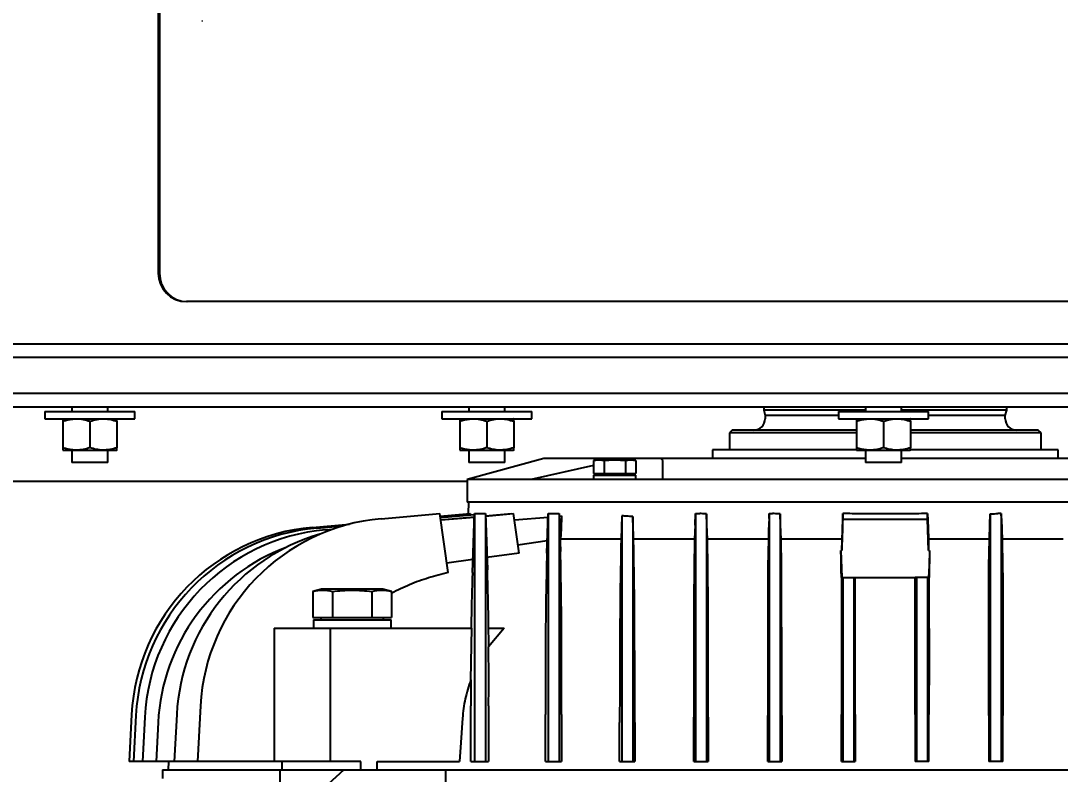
# Model space of a CAD drawing. Header units: millimetres. Extents: x 1293 to 41893, y 1011 to 26911.
# Drawn here: x 13171.4 to 13415.9, y 15228.9 to 15406.2 of the extents above; entities that cross this region are included whole.
import ezdxf

# ---------------------------------------------------------------- set-up
doc = ezdxf.new("R2010")
doc.units = ezdxf.units.MM
doc.header["$LTSCALE"] = 50
doc.layers.add('CAPA_1', color=7, linetype='Continuous')
doc.styles.add('SLDTEXTSTYLE0', font='TXT', dxfattribs={"width": 0.75})
doc.dimstyles.new('SLDDIMSTYLE0', dxfattribs={"dimtxt": 100, "dimasz": 100, "dimexe": 0, "dimexo": 0.0625, "dimgap": 25, "dimtad": 2, "dimdec": 0, "dimlfac": 1.5, "dimrnd": 1e-09, "dimzin": 12, "dimdsep": 46, "dimtxsty": 'SLDTEXTSTYLE0', "dimsah": 1, "dimcen": 0.09, "dimadec": 0, "dimazin": 3, "dimtfac": 1, "dimtdec": 0, "dimtofl": 0, "dimtmove": 0, "dimatfit": 3, "dimfxl": 1, "dimfrac": 2, "dimtolj": 1, "dimtzin": 12, "dimarcsym": 0})

# ---------------------------------------------------------------- blocks, each defined once
blk = doc.blocks.new('_D_18')
at = {"layer": 'CAPA_1', "transparency": 16777216}
for p, q in [((6530.12, 15837.67), (6530.12, 16976.53)), ((16745.16, 15322.37), (16745.16, 16976.53)), ((6530.12, 16926.53), (16745.16, 16926.53))]:
    blk.add_line(p, q, dxfattribs=at)
for points in [[(6530.12, 16926.53), (6630.12, 16911.14), (6630.12, 16941.91)], [(16745.16, 16926.53), (16645.16, 16941.91), (16645.16, 16911.14)]]:
    blk.add_solid(points, dxfattribs=at)
at = {"layer": 'CAPA_1', "transparency": 16777216, "insert": (11452.92, 17055.44), "char_height": 100, "attachment_point": 1, "style": 'SLDTEXTSTYLE0'}
blk.add_mtext('15323', dxfattribs=at)

msp = doc.modelspace()

# ---------------------------------------------------------------- linework, layer by layer
at = {"color": 7, "linetype": 'Continuous', "lineweight": 25}
for p, q in [((13203.7250964, 15411.5319693), (13203.7250964, 15346.823636)), ((13204.0137836, 15411.5319693), (13204.0137836, 15346.823636)), ((13213.9723609, 15406.2403026), (13214.1263274, 15406.2403026)), ((13462.9509224, 15340.1569693), (13210.3641479, 15340.1569693)), ((13710.8471537, 15330.1569693), (11156.8304871, 15330.1569693)), ((13707.6721537, 15326.9819693), (11160.0054871, 15326.9819693)), ((13587.6721537, 15318.5153026), (13161.0054871, 15318.5153026)), ((13587.6721537, 15315.3403026), (13161.0054871, 15315.3403026)), ((13177.0888204, 15314.2819693), (13177.0888204, 15312.588636)), ((13177.0888204, 15314.2819693), (13198.2554871, 15314.2819693)), ((13183.4388204, 15315.3403026), (13183.4388204, 15314.2819693)), ((13191.9054871, 15314.2819693), (13191.9054871, 15315.3403026)), ((13198.2554871, 15312.588636), (13198.2554871, 15314.2819693)), ((13270.4221537, 15314.2819693), (13270.4221537, 15312.588636)), ((13270.4221537, 15314.2819693), (13291.5888204, 15314.2819693)), ((13276.7721537, 15315.3403026), (13276.7721537, 15314.2819693)), ((13285.2388204, 15314.2819693), (13285.2388204, 15315.3403026)), ((13291.5888204, 15312.588636), (13291.5888204, 15314.2819693)), ((13346.1684895, 15315.3403026), (13346.1684895, 15314.598636)), ((13346.1684895, 15314.598636), (13346.5018228, 15313.354619)), ((13370.1054871, 15314.598636), (13346.1684895, 15314.598636)), ((13346.5018228, 15313.354619), (13346.5018228, 15312.598636)), ((13363.7554871, 15313.354619), (13346.5018228, 15313.354619)), ((13363.7554871, 15314.2819693), (13363.7554871, 15312.588636)), ((13363.7554871, 15314.2819693), (13384.9221537, 15314.2819693)), ((13370.1054871, 15315.3403026), (13370.1054871, 15314.2819693)), ((13378.5721537, 15314.2819693), (13378.5721537, 15315.3403026)), ((13403.3184895, 15314.598636), (13378.5721537, 15314.598636)), ((13384.9221537, 15312.588636), (13384.9221537, 15314.2819693)), ((13402.9851562, 15313.354619), (13384.9221537, 15313.354619)), ((13402.9851562, 15313.354619), (13403.3184895, 15314.598636)), ((13402.9851562, 15312.598636), (13402.9851562, 15313.354619)), ((13403.3184895, 15314.598636), (13403.3184895, 15315.3403026)), ((13177.0888204, 15312.588636), (13198.2554871, 15312.588636)), ((13181.3221537, 15311.9940938), (13181.3221537, 15305.7748448)), ((13187.6727126, 15311.9940938), (13187.6727126, 15305.7748448)), ((13194.0221537, 15312.561315), (13193.9748324, 15312.588636)), ((13194.0221537, 15311.99428), (13194.0221537, 15305.7746586)), ((13270.4221537, 15312.588636), (13291.5888204, 15312.588636)), ((13274.6554871, 15311.9940938), (13274.6554871, 15305.7748448)), ((13281.0060459, 15311.9940938), (13281.0060459, 15305.7748448)), ((13287.3554871, 15312.561315), (13287.3081657, 15312.588636)), ((13287.3554871, 15311.99428), (13287.3554871, 15305.7746586)), ((13363.7554871, 15312.588636), (13384.9221537, 15312.588636)), ((13367.9888204, 15311.9940938), (13367.9888204, 15305.7748448)), ((13374.3393793, 15311.9940938), (13374.3393793, 15305.7748448)), ((13380.6888204, 15312.561315), (13380.6414991, 15312.588636)), ((13380.6888204, 15311.99428), (13380.6888204, 15305.7746586)), ((13338.7434895, 15309.9319693), (13338.0768228, 15309.2653026)), ((13338.0768228, 15309.2653026), (13338.0768228, 15305.2653026)), ((13367.9888204, 15309.2653026), (13338.0768228, 15309.2653026)), ((13367.9888204, 15309.9319693), (13338.7434895, 15309.9319693)), ((13410.7434895, 15309.9319693), (13380.6888204, 15309.9319693)), ((13411.4101562, 15309.2653026), (13380.6888204, 15309.2653026)), ((13411.4101562, 15309.2653026), (13410.7434895, 15309.9319693)), ((13411.4101562, 15305.2653026), (13411.4101562, 15309.2653026)), ((13181.3221537, 15305.2076236), (13181.3694751, 15305.1803026)), ((13181.3694751, 15305.1803026), (13193.9613169, 15305.1803026)), ((13183.4388204, 15305.1803026), (13183.4388204, 15302.3153026)), ((13191.9054871, 15302.3153026), (13191.9054871, 15305.1803026)), ((13274.6554871, 15305.2076236), (13274.7028084, 15305.1803026)), ((13274.7028084, 15305.1803026), (13287.2946503, 15305.1803026)), ((13276.7721537, 15305.1803026), (13276.7721537, 15302.3153026)), ((13285.2388204, 15302.3153026), (13285.2388204, 15305.1803026)), ((13334.0768228, 15305.2653026), (13334.0768228, 15303.2653026)), ((13367.9691127, 15305.2653026), (13334.0768228, 15305.2653026)), ((13367.9888204, 15305.2076236), (13368.0361417, 15305.1803026)), ((13368.0361417, 15305.1803026), (13380.6279836, 15305.1803026)), ((13370.1054871, 15305.1803026), (13370.1054871, 15302.3153026)), ((13378.5721537, 15302.3153026), (13378.5721537, 15305.1803026)), ((13415.4101562, 15305.2653026), (13380.7040044, 15305.2653026)), ((13415.4101562, 15303.2653026), (13415.4101562, 15305.2653026)), ((13191.9054871, 15302.3153026), (13183.4388204, 15302.3153026)), ((13294.4395737, 15303.2653026), (13276.4101562, 15298.2653026)), ((13285.2388204, 15302.3153026), (13276.7721537, 15302.3153026)), ((13306.1001768, 15301.562344), (13291.4758617, 15298.2653026)), ((13370.1054871, 15303.2653026), (13294.4395737, 15303.2653026)), ((13306.7668435, 15302.9319693), (13306.0958219, 15302.7521696)), ((13306.1001768, 15302.7533365), (13307.2615192, 15302.9319693)), ((13306.1001768, 15302.7533365), (13306.1001768, 15299.7319693)), ((13306.7668435, 15302.9319693), (13315.4409148, 15302.9319693)), ((13307.4406856, 15302.9319693), (13308.602028, 15302.7533365)), ((13308.602028, 15302.7533365), (13310.9247128, 15302.9319693)), ((13308.602028, 15302.7533365), (13308.602028, 15299.7319693)), ((13311.2830456, 15302.9319693), (13313.6057303, 15302.7533365)), ((13314.1783847, 15303.2653026), (13312.395683, 15302.9319693)), ((13313.6057303, 15302.7533365), (13314.7670727, 15302.9319693)), ((13313.6057303, 15302.7533365), (13313.6057303, 15299.7319693)), ((13314.9462391, 15302.9319693), (13316.1075815, 15302.7533365)), ((13316.1119364, 15302.7521696), (13315.4409148, 15302.9319693)), ((13316.1075815, 15302.7533365), (13316.1075815, 15299.7319693)), ((13322.4372125, 15302.6904251), (13322.0122182, 15303.2653026)), ((13322.4372125, 15298.2653026), (13322.4372125, 15302.6904251)), ((13378.5721537, 15302.3153026), (13370.1054871, 15302.3153026)), ((13455.0474053, 15303.2653026), (13378.5721537, 15303.2653026)), ((13306.1001768, 15299.7319693), (13316.1075815, 15299.7319693)), ((13306.1038792, 15299.3319693), (13306.1038792, 15298.2653026)), ((13306.1038792, 15299.3319693), (13316.1038792, 15299.3319693)), ((13307.2372125, 15299.7319693), (13307.2372125, 15299.3319693)), ((13314.9705458, 15299.3319693), (13314.9705458, 15299.7319693)), ((13316.1038792, 15298.2653026), (13316.1038792, 15299.3319693)), ((13067.7268228, 15297.9013026), (13276.4101562, 15297.9013026)), ((13276.4101562, 15298.2653026), (13276.4101562, 15292.9319693)), ((13473.0768228, 15298.2653026), (13276.4101562, 15298.2653026)), ((13473.0768228, 15292.9319693), (13276.4101562, 15292.9319693)), ((13276.7434895, 15292.9319693), (13276.601323, 15290.2192715)), ((13256.2006865, 15289.0595882), (13269.9820657, 15290.2653026)), ((13271.9348203, 15276.3707316), (13269.9820657, 15290.2653026)), ((13270.0688564, 15289.6477547), (13277.1097857, 15290.2637562)), ((13270.1068495, 15289.3774199), (13278.1159706, 15290.0781272)), ((13270.186884, 15288.807945), (13278.0955788, 15289.4998662)), ((13270.192603, 15288.7672521), (13278.0941217, 15289.4585454)), ((13277.1097857, 15290.2637562), (13277.0962834, 15289.9889162)), ((13277.6325936, 15276.3707316), (13278.1225711, 15290.2653026)), ((13278.1225711, 15290.2653026), (13278.1225711, 15231.9319693)), ((13278.1225711, 15290.2653026), (13280.6977412, 15290.2653026)), ((13280.6977412, 15290.2653026), (13280.6977412, 15231.9319693)), ((13280.6977412, 15290.2653026), (13281.1648336, 15277.0196981)), ((13280.716647, 15289.7291799), (13286.8445576, 15290.2653026)), ((13280.7180952, 15289.6881133), (13287.3153991, 15290.2653026)), ((13286.8502766, 15290.2246097), (13286.8445576, 15290.2653026)), ((13288.625222, 15280.9454279), (13287.3153991, 15290.2653026)), ((13287.5259363, 15288.7672521), (13295.427455, 15289.4585454)), ((13295.1272488, 15280.9454279), (13295.4559045, 15290.2653026)), ((13295.4559045, 15290.2653026), (13295.4559045, 15231.9319693)), ((13295.4559045, 15290.2653026), (13298.0310745, 15290.2653026)), ((13298.0310745, 15290.2653026), (13298.0310745, 15231.9319693)), ((13298.0310745, 15290.2653026), (13298.346537, 15281.3195554)), ((13298.0514285, 15289.6881133), (13298.5954065, 15289.7357052)), ((13312.7892378, 15289.7357052), (13312.5993284, 15284.2653026)), ((13312.7892378, 15289.7357052), (13312.7892378, 15231.9319693)), ((13315.3644079, 15289.5575408), (13315.3644079, 15231.9319693)), ((13330.0273749, 15287.5657693), (13330.1225711, 15290.2653026)), ((13330.1225711, 15290.2653026), (13330.1225711, 15231.9319693)), ((13330.1225711, 15290.2653026), (13331.0950175, 15290.2653026)), ((13332.6977412, 15290.1969051), (13332.6977412, 15231.9319693)), ((13347.4142731, 15289.0847377), (13347.4559045, 15290.2653026)), ((13347.4559045, 15290.2653026), (13347.4559045, 15231.9319693)), ((13347.4559045, 15290.2653026), (13348.2215866, 15290.2653026)), ((13350.0310745, 15290.2222895), (13350.0310745, 15231.9319693)), ((13364.5348139, 15281.6123351), (13364.7892378, 15288.9382535)), ((13364.7892378, 15288.9382535), (13364.7892378, 15290.2637562)), ((13384.6977412, 15288.9382535), (13384.6977412, 15290.2637562)), ((13384.9521651, 15281.6123351), (13384.6977412, 15288.9382535)), ((13399.4559045, 15290.2222895), (13399.4559045, 15231.9319693)), ((13402.0310745, 15290.2653026), (13401.2653923, 15290.2653026)), ((13402.0310745, 15290.2653026), (13402.0310745, 15231.9319693)), ((13402.0727059, 15289.0847377), (13402.0310745, 15290.2653026)), ((13239.9878039, 15287.0160036), (13248.6854148, 15287.776946)), ((13241.0237935, 15286.8329822), (13247.2157028, 15287.3747041)), ((13243.1058095, 15286.438658), (13244.7536694, 15286.5828271)), ((13330.0273749, 15287.5657693), (13329.9128146, 15284.2653026)), ((13295.2286876, 15283.8219852), (13288.3567975, 15282.8553675)), ((13298.380325, 15284.2653026), (13298.2433378, 15284.2460336)), ((13312.5993284, 15284.2653026), (13298.380325, 15284.2653026)), ((13329.9128146, 15284.2653026), (13315.5472853, 15284.2653026)), ((13329.9128146, 15284.2653026), (13329.8042678, 15277.5250379)), ((13347.2470386, 15284.2653026), (13332.9030295, 15284.2653026)), ((13333.0127752, 15277.5250379), (13332.9030295, 15284.2653026)), ((13347.2470386, 15284.2653026), (13347.1362973, 15277.7697021)), ((13350.3469275, 15277.8761596), (13350.2374445, 15284.2653026)), ((13364.5811758, 15284.2653026), (13350.2374445, 15284.2653026)), ((13399.2495345, 15284.2653026), (13384.9058031, 15284.2653026)), ((13399.1400515, 15277.8761596), (13399.2495345, 15284.2653026)), ((13402.2399403, 15284.2653026), (13402.3506816, 15277.7697021)), ((13416.5839495, 15284.2653026), (13402.2399403, 15284.2653026)), ((13364.3132949, 15281.6087944), (13364.5341345, 15275.2653026)), ((13277.741296, 15279.4532689), (13271.6195505, 15278.6139929)), ((13288.625222, 15280.9454279), (13281.0629574, 15279.9086604)), ((13295.1272488, 15280.9454279), (13295.0841338, 15277.5250379)), ((13298.3958294, 15277.5250379), (13298.346537, 15281.3195554)), ((13312.5026592, 15277.5250379), (13312.4765192, 15276.2856821)), ((13315.6631129, 15276.6830713), (13315.6462401, 15277.5250379)), ((13364.4596753, 15275.2653026), (13367.3644079, 15275.2653026)), ((13364.7892378, 15275.2653026), (13364.7892378, 15231.9319693)), ((13367.3644079, 15275.2653026), (13367.3644079, 15231.9319693)), ((13367.6915031, 15275.2653026), (13381.7954758, 15275.2653026)), ((13382.1225711, 15275.2653026), (13382.1225711, 15231.9319693)), ((13385.0273036, 15275.2653026), (13382.1225711, 15275.2653026)), ((13384.6977412, 15275.2653026), (13384.6977412, 15231.9319693)), ((13242.1122826, 15272.4653026), (13240.110616, 15271.9289577)), ((13240.1122826, 15271.9294042), (13240.1122826, 15265.798636)), ((13256.5874913, 15272.4653026), (13242.1122826, 15272.4653026)), ((13244.7310848, 15271.9294042), (13244.7310848, 15265.798636)), ((13253.9686891, 15271.9294042), (13253.9686891, 15265.798636)), ((13258.5891579, 15271.9289577), (13256.5874913, 15272.4653026)), ((13258.5874913, 15271.9294042), (13258.5874913, 15265.798636)), ((13240.1122826, 15265.798636), (13258.5874913, 15265.798636)), ((13240.240917, 15265.2653026), (13240.240917, 15263.2653026)), ((13240.240917, 15265.2653026), (13258.4832203, 15265.2653026)), ((13242.0165536, 15265.798636), (13242.0165536, 15265.2653026)), ((13256.6832203, 15265.2653026), (13256.6832203, 15265.798636)), ((13258.4832203, 15263.2653026), (13258.4832203, 15265.2653026)), ((13230.9651106, 15263.2653026), (13230.9651106, 15231.9319693)), ((13230.9651106, 15263.2653026), (13277.5055866, 15263.2653026)), ((13244.1644372, 15263.2653026), (13244.1644372, 15231.9319693)), ((13277.2643099, 15251.146134), (13277.5055866, 15263.2653026)), ((13281.3396514, 15263.2653026), (13285.1337694, 15263.2653026)), ((13285.1337694, 15263.2653026), (13281.4460918, 15258.8993363)), ((13213.6652429, 15245.0128469), (13212.9797032, 15231.9319693)), ((13277.2718238, 15242.0911096), (13277.2655841, 15245.0128469)), ((13281.453631, 15245.0128469), (13281.4479166, 15242.0911096)), ((13197.4523603, 15242.9692623), (13196.8739203, 15231.9319693)), ((13198.4883499, 15242.786241), (13197.9195016, 15231.9319693)), ((13200.5703659, 15242.3919167), (13200.0221833, 15231.9319693)), ((13208.0876193, 15243.0083979), (13207.5071282, 15231.9319693)), ((13203.6864857, 15241.1068784), (13203.2056491, 15231.9319693)), ((13251.3631062, 15231.9319693), (13196.8739203, 15231.9319693)), ((13206.1816384, 15231.9319693), (13206.0768228, 15229.9319693)), ((13232.8939882, 15229.9319693), (13232.8939882, 15231.9319693)), ((13251.3631062, 15229.9319693), (13251.3631062, 15231.9319693)), ((13255.2621243, 15231.9319693), (13274.6339708, 15231.9319693)), ((13255.2621243, 15229.9319693), (13255.2621243, 15231.9319693)), ((13277.2761453, 15231.9319693), (13281.4442548, 15231.9319693)), ((13294.7980374, 15231.9319693), (13298.6192412, 15231.9319693)), ((13312.2660477, 15231.9319693), (13315.8394355, 15231.9319693)), ((13329.6933577, 15231.9319693), (13333.0953376, 15231.9319693)), ((13347.0876175, 15231.9319693), (13350.3813977, 15231.9319693)), ((13364.4532264, 15231.9319693), (13367.6945896, 15231.9319693)), ((13385.0337526, 15231.9319693), (13381.7923894, 15231.9319693)), ((13402.3993614, 15231.9319693), (13399.1055813, 15231.9319693)), ((13204.7434895, 15229.9319693), (13204.7434895, 15227.9319693)), ((13204.7434895, 15229.9319693), (13544.7434895, 15229.9319693)), ((13232.3793242, 15199.5815524), (13232.3793242, 15229.9319693)), ((13247.4108829, 15229.9319693), (13243.6930327, 15226.598636)), ((13271.3595368, 15195.952127), (13271.3595368, 15229.9319693))]:
    msp.add_line(p, q, dxfattribs=at)
at = {"color": 7, "linetype": 'Continuous', "lineweight": 25, "flags": 128}
for points in [[(13298.5954065, 15289.7357052), (13298.4749607, 15286.6722798), (13298.380325, 15284.2653026)], [(13332.9030295, 15284.2653026), (13332.788067, 15287.5870142), (13332.6977412, 15290.1969051)], [(13347.4142731, 15289.0847377), (13347.3206218, 15286.3858546), (13347.2470386, 15284.2653026)], [(13350.2374445, 15284.2653026), (13350.1218767, 15287.6012223), (13350.0310745, 15290.2222895)], [(13364.7892378, 15290.2637562), (13364.6727233, 15286.9046241), (13364.5811758, 15284.2653026)], [(13384.6977412, 15290.2637562), (13384.8142557, 15286.9046241), (13384.9058031, 15284.2653026)], [(13399.2495345, 15284.2653026), (13399.3651023, 15287.6012223), (13399.4559045, 15290.2222895)], [(13402.0727059, 15289.0847377), (13402.1663571, 15286.3858546), (13402.2399403, 15284.2653026)], [(13364.5811758, 15284.2653026), (13364.5552271, 15282.7800349), (13364.5348139, 15281.6123351)], [(13384.9058031, 15284.2653026), (13384.9317519, 15282.7800349), (13384.9521651, 15281.6123351)], [(13364.3132949, 15281.6087944), (13364.4373454, 15281.6107866), (13364.5348139, 15281.6123351)], [(13364.3844058, 15277.5250379), (13364.3445795, 15279.8126364), (13364.3132949, 15281.6087944)], [(13384.9521651, 15281.6123351), (13385.0762159, 15281.6103617), (13385.1736841, 15281.6087944)], [(13385.1736841, 15281.6087944), (13385.0500136, 15278.056439), (13384.952844, 15275.2653026)], [(13385.1736841, 15281.6087944), (13385.1338662, 15279.3225703), (13385.1025732, 15277.5250379)], [(13275.2923642, 15242.0911096), (13274.9235007, 15236.4020024), (13274.6339708, 15231.9319693)], [(13277.2761453, 15231.9319693), (13277.27373, 15237.6210966), (13277.2718238, 15242.0911096)], [(13281.4479166, 15242.0911096), (13281.4458623, 15236.4019976), (13281.4442548, 15231.9319693)], [(13294.7980374, 15231.9319693), (13294.7965924, 15237.6210921), (13294.7954525, 15242.0911096)], [(13298.6214564, 15242.0911096), (13298.6202139, 15236.4019944), (13298.6192412, 15231.9319693)], [(13312.2660477, 15231.9319693), (13312.265315, 15237.0699201), (13312.2647375, 15241.1068784)], [(13315.8405543, 15241.1068784), (13315.8399269, 15235.9689307), (13315.8394355, 15231.9319693)], [(13329.6933577, 15231.9319693), (13329.69296, 15237.6210888), (13329.6926466, 15242.0911096)], [(13333.0959292, 15242.0911096), (13333.0955975, 15236.4019918), (13333.0953376, 15231.9319693)], [(13347.0876175, 15231.9319693), (13347.0874734, 15237.6210882), (13347.0873598, 15242.0911096)], [(13350.3815946, 15242.0911096), (13350.3814842, 15236.4019913), (13350.3813977, 15231.9319693)], [(13364.4532264, 15231.9319693), (13364.4532068, 15237.6210879), (13364.4531914, 15242.0911096)], [(13367.6946059, 15242.0911096), (13367.6945967, 15236.4019911), (13367.6945896, 15231.9319693)], [(13381.7923731, 15242.0911096), (13381.7923822, 15236.4019911), (13381.7923894, 15231.9319693)], [(13385.0337526, 15231.9319693), (13385.0337721, 15237.6210879), (13385.0337875, 15242.0911096)], [(13399.1053844, 15242.0911096), (13399.1054948, 15236.4019913), (13399.1055813, 15231.9319693)], [(13402.3993614, 15231.9319693), (13402.3995056, 15237.6210882), (13402.3996192, 15242.0911096)]]:
    msp.add_lwpolyline(points, dxfattribs=at)
at = {"color": 7, "linetype": 'Continuous', "lineweight": 25}
for centre, radius, start, end in [((13210.3779842, 15346.809857), 6.6529021, 179.881333493, 269.880839899), ((13210.6666714, 15346.809857), 6.6529021, 179.881333493, 269.880839899), ((13343.8351562, 15312.598636), 2.6666667, 270, 0), ((13405.6518228, 15312.598636), 2.6666667, 180, 270), ((13260.2679545, 15242.5705023), 46.6666667, 95, 177), ((13244.0550719, 15240.5269177), 46.6666667, 95, 177), ((13245.0910615, 15240.3438963), 46.6666667, 95, 177), ((13247.1730775, 15239.9495721), 46.6666667, 95, 177), ((13254.6903309, 15240.5660533), 46.6666667, 106.12623021, 177), ((13250.2891974, 15238.6645338), 46.6666667, 110.422400228, 177)]:
    msp.add_arc(centre, radius, start, end, dxfattribs=at)
for points, knots in [([(13181.3221537, 15312.541139), (13181.3221537, 15312.547672), (13181.3221537, 15312.5975192), (13181.3221537, 15312.4149596), (13181.3221537, 15312.1352367), (13181.3221537, 15311.9940938)], [0, 0, 0, 0, 0.0695277356, 0.5305013379, 1, 1, 1, 1]), ([(13181.3221537, 15311.9940938), (13182.0887504, 15312.2115463), (13183.377702, 15312.5771699), (13185.2624581, 15312.5754363), (13186.6112358, 15312.3283499), (13187.407403, 15312.077639), (13187.6727126, 15311.9940938)], [0, 0, 0, 0, 0.3661794341, 0.6156922034, 0.8719357593, 1, 1, 1, 1]), ([(13187.6727126, 15311.9940938), (13188.2238237, 15312.1579183), (13189.3379963, 15312.4891197), (13190.9887431, 15312.6103022), (13192.5666969, 15312.432517), (13193.534047, 15312.1412486), (13194.0221537, 15311.99428)], [0, 0, 0, 0, 0.2646176718, 0.5349733347, 0.76535622725, 1, 1, 1, 1]), ([(13194.0221537, 15311.99428), (13194.0221537, 15312.1645213), (13194.0221537, 15312.4861824), (13194.0221537, 15312.5234678), (13194.0221537, 15312.5410197)], [0, 0, 0, 0, 0.529256723, 1, 1, 1, 1]), ([(13274.6554871, 15312.541139), (13274.6554871, 15312.547672), (13274.6554871, 15312.5975192), (13274.6554871, 15312.4149596), (13274.6554871, 15312.1352367), (13274.6554871, 15311.9940938)], [0, 0, 0, 0, 0.0695277356, 0.5305013379, 1, 1, 1, 1]), ([(13274.6554871, 15311.9940938), (13275.4220837, 15312.2115463), (13276.7110354, 15312.5771699), (13278.5957914, 15312.5754363), (13279.9445691, 15312.3283499), (13280.7407363, 15312.077639), (13281.0060459, 15311.9940938)], [0, 0, 0, 0, 0.3661794341, 0.6156922034, 0.8719357593, 1, 1, 1, 1]), ([(13281.0060459, 15311.9940938), (13281.557157, 15312.1579183), (13282.6713296, 15312.4891197), (13284.3220764, 15312.6103022), (13285.9000303, 15312.432517), (13286.8673803, 15312.1412486), (13287.3554871, 15311.99428)], [0, 0, 0, 0, 0.2646176718, 0.5349733347, 0.76535622725, 1, 1, 1, 1]), ([(13287.3554871, 15311.99428), (13287.3554871, 15312.1645213), (13287.3554871, 15312.4861824), (13287.3554871, 15312.5234678), (13287.3554871, 15312.5410197)], [0, 0, 0, 0, 0.529256723, 1, 1, 1, 1]), ([(13367.9888204, 15312.541139), (13367.9888204, 15312.547672), (13367.9888204, 15312.5975192), (13367.9888204, 15312.4149596), (13367.9888204, 15312.1352367), (13367.9888204, 15311.9940938)], [0, 0, 0, 0, 0.0695277356, 0.5305013379, 1, 1, 1, 1]), ([(13367.9888204, 15311.9940938), (13368.755417, 15312.2115463), (13370.0443687, 15312.5771699), (13371.9291248, 15312.5754363), (13373.2779025, 15312.3283499), (13374.0740697, 15312.077639), (13374.3393793, 15311.9940938)], [0, 0, 0, 0, 0.3661794341, 0.6156922034, 0.8719357593, 1, 1, 1, 1]), ([(13374.3393793, 15311.9940938), (13374.8904904, 15312.1579183), (13376.0046629, 15312.4891197), (13377.6554097, 15312.6103022), (13379.2333636, 15312.432517), (13380.2007136, 15312.1412486), (13380.6888204, 15311.99428)], [0, 0, 0, 0, 0.2646176718, 0.5349733347, 0.76535622725, 1, 1, 1, 1]), ([(13380.6888204, 15311.99428), (13380.6888204, 15312.1645213), (13380.6888204, 15312.4861824), (13380.6888204, 15312.5234678), (13380.6888204, 15312.5410197)], [0, 0, 0, 0, 0.529256723, 1, 1, 1, 1]), ([(13187.6727126, 15305.7748448), (13187.4073987, 15305.6912974), (13186.6245116, 15305.4447658), (13185.2765045, 15305.1949882), (13183.3911208, 15305.1880056), (13182.0887485, 15305.5574089), (13181.3221537, 15305.7748448)], [0, 0, 0, 0, 0.1280647744, 0.377893031, 0.6338190398, 1, 1, 1, 1]), ([(13181.3221537, 15305.7748448), (13181.3221537, 15305.6045747), (13181.3221537, 15305.2828152), (13181.3221537, 15305.2454692), (13181.3221537, 15305.2278861)], [0, 0, 0, 0, 0.529184393, 1, 1, 1, 1]), ([(13194.0221537, 15305.7746586), (13193.471061, 15305.610866), (13192.3569242, 15305.2797289), (13190.7061959, 15305.1586454), (13189.1282254, 15305.3365219), (13188.1608379, 15305.6278475), (13187.6727126, 15305.7748448)], [0, 0, 0, 0, 0.2646061211, 0.5349506065, 0.7653448938, 1, 1, 1, 1]), ([(13194.0221537, 15305.2277666), (13194.0221537, 15305.2212436), (13194.0221537, 15305.1713906), (13194.0221537, 15305.3538859), (13194.0221537, 15305.6335469), (13194.0221537, 15305.7746586)], [0, 0, 0, 0, 0.0694050097, 0.5304391431, 1, 1, 1, 1]), ([(13281.0060459, 15305.7748448), (13280.7407321, 15305.6912974), (13279.957845, 15305.4447658), (13278.6098378, 15305.1949882), (13276.7244541, 15305.1880056), (13275.4220818, 15305.5574089), (13274.6554871, 15305.7748448)], [0, 0, 0, 0, 0.1280647744, 0.377893031, 0.6338190398, 1, 1, 1, 1]), ([(13274.6554871, 15305.7748448), (13274.6554871, 15305.6045747), (13274.6554871, 15305.2828152), (13274.6554871, 15305.2454692), (13274.6554871, 15305.2278861)], [0, 0, 0, 0, 0.529184393, 1, 1, 1, 1]), ([(13287.3554871, 15305.7746586), (13286.8043943, 15305.610866), (13285.6902575, 15305.2797289), (13284.0395293, 15305.1586454), (13282.4615587, 15305.3365219), (13281.4941713, 15305.6278475), (13281.0060459, 15305.7748448)], [0, 0, 0, 0, 0.2646061211, 0.5349506065, 0.7653448938, 1, 1, 1, 1]), ([(13287.3554871, 15305.2277666), (13287.3554871, 15305.2212436), (13287.3554871, 15305.1713906), (13287.3554871, 15305.3538859), (13287.3554871, 15305.6335469), (13287.3554871, 15305.7746586)], [0, 0, 0, 0, 0.0694050097, 0.5304391431, 1, 1, 1, 1]), ([(13374.3393793, 15305.7748448), (13374.0740654, 15305.6912974), (13373.2911783, 15305.4447658), (13371.9431712, 15305.1949882), (13370.0577875, 15305.1880056), (13368.7554152, 15305.5574089), (13367.9888204, 15305.7748448)], [0, 0, 0, 0, 0.1280647744, 0.377893031, 0.6338190398, 1, 1, 1, 1]), ([(13367.9888204, 15305.7748448), (13367.9888204, 15305.6045747), (13367.9888204, 15305.2828152), (13367.9888204, 15305.2454692), (13367.9888204, 15305.2278861)], [0, 0, 0, 0, 0.529184393, 1, 1, 1, 1]), ([(13380.6888204, 15305.7746586), (13380.1377276, 15305.610866), (13379.0235908, 15305.2797289), (13377.3728626, 15305.1586454), (13375.794892, 15305.3365219), (13374.8275046, 15305.6278475), (13374.3393793, 15305.7748448)], [0, 0, 0, 0, 0.2646061211, 0.5349506065, 0.7653448938, 1, 1, 1, 1]), ([(13380.6888204, 15305.2277666), (13380.6888204, 15305.2212436), (13380.6888204, 15305.1713906), (13380.6888204, 15305.3538859), (13380.6888204, 15305.6335469), (13380.6888204, 15305.7746586)], [0, 0, 0, 0, 0.0694050097, 0.5304391431, 1, 1, 1, 1]), ([(13315.3644079, 15289.5575408), (13314.8791021, 15289.590291), (13314.0124608, 15289.6487751), (13313.1630094, 15289.7091426), (13312.7892378, 15289.7357052)], [0, 0, 0, 0, 0.559984597, 1, 1, 1, 1]), ([(13315.5472853, 15284.2653026), (13315.5131472, 15285.2532021), (13315.4521862, 15287.0173082), (13315.391229, 15288.7813586), (13315.3644079, 15289.5575408)], [0, 0, 0, 0, 0.56, 1, 1, 1, 1]), ([(13332.6977412, 15290.1969051), (13332.3976042, 15290.2095009), (13331.8616388, 15290.2319936), (13331.3292654, 15290.2551247), (13331.0950175, 15290.2653026)], [0, 0, 0, 0, 0.5599932061, 1, 1, 1, 1]), ([(13350.0310745, 15290.2222895), (13349.6926663, 15290.2301145), (13349.088361, 15290.2440879), (13348.4864363, 15290.2588203), (13348.2215866, 15290.2653026)], [0, 0, 0, 0, 0.5599954018, 1, 1, 1, 1]), ([(13374.7434895, 15290.2192715), (13372.8816541, 15290.2216015), (13369.5569171, 15290.2257624), (13366.2460407, 15290.2521469), (13364.7892378, 15290.2637562)], [0, 0, 0, 0, 0.5599947911, 1, 1, 1, 1]), ([(13364.7892378, 15288.9382535), (13368.5054918, 15288.9380649), (13375.1416598, 15288.9377281), (13381.7778274, 15288.938093), (13384.6977412, 15288.9382535)], [0, 0, 0, 0, 0.55999999568, 1, 1, 1, 1]), ([(13384.6977412, 15290.2637562), (13382.8429031, 15290.2494766), (13379.5307196, 15290.2239777), (13376.2062436, 15290.2207095), (13374.7434895, 15290.2192715)], [0, 0, 0, 0, 0.560004621, 1, 1, 1, 1]), ([(13399.4559045, 15290.2222895), (13399.7943127, 15290.2301145), (13400.398618, 15290.2440879), (13401.0005427, 15290.2588203), (13401.2653923, 15290.2653026)], [0, 0, 0, 0, 0.5599954018, 1, 1, 1, 1]), ([(13312.5993284, 15284.2653026), (13312.5957459, 15283.9851146), (13312.5883908, 15283.4098805), (13312.5759652, 15282.4933174), (13312.5625527, 15281.5362467), (13312.5485349, 15280.5660758), (13312.5340724, 15279.588274), (13312.5188829, 15278.5798636), (13312.5081449, 15277.8817044), (13312.5026592, 15277.5250379)], [0, 0, 0, 0, 0.1339756252, 0.2750557788, 0.423242279, 0.56661572, 0.7046586329, 0.8491198517, 1, 1, 1, 1]), ([(13315.6462401, 15277.5250379), (13315.6398258, 15277.9368095), (13315.6273132, 15278.7400562), (13315.6097016, 15279.8951405), (13315.5926271, 15281.036314), (13315.5763294, 15282.1554785), (13315.560873, 15283.2495087), (13315.5517238, 15283.9334862), (13315.5472853, 15284.2653026)], [0, 0, 0, 0, 0.1753071154, 0.3419732746, 0.4999993018, 0.6762960661, 0.8429622252, 1, 1, 1, 1]), ([(13281.2659547, 15272.9464364), (13281.2495414, 15273.5426496), (13281.2166127, 15274.7387913), (13281.1833086, 15276.0871114), (13281.171003, 15276.7082795), (13281.1648336, 15277.0196981)], [0, 0, 0, 0, 0.3313579456, 0.6647806569, 1, 1, 1, 1]), ([(13295.0841338, 15277.5250379), (13295.0785839, 15277.1970509), (13295.0674965, 15276.5418011), (13295.0332525, 15275.2366225), (13295.0161494, 15274.5847546)], [0, 0, 0, 0, 0.5005527221, 1, 1, 1, 1]), ([(13298.444081, 15275.3432798), (13298.432405, 15275.8080027), (13298.4088687, 15276.7447842), (13298.4001985, 15277.2635991), (13298.3958294, 15277.5250379)], [0, 0, 0, 0, 0.496084596, 1, 1, 1, 1]), ([(13315.8394318, 15242.0911096), (13315.8371078, 15243.4534821), (13315.8324622, 15246.1768067), (13315.8238675, 15250.1740211), (13315.8139574, 15254.0374031), (13315.8032832, 15257.717523), (13315.7911899, 15261.1723866), (13315.7777224, 15264.3664263), (13315.7629086, 15267.2696625), (13315.7465202, 15269.8607027), (13315.7256117, 15272.4750843), (13315.6984966, 15274.9395445), (13315.6749384, 15276.1003708), (13315.6631129, 15276.6830713)], [0, 0, 0, 0, 0.0836176027, 0.16714803539, 0.25072122501, 0.3340993065, 0.41741076063, 0.50074710607, 0.58398601788, 0.66730938811, 0.75075788659, 0.87488781355, 1, 1, 1, 1]), ([(13329.8000573, 15277.2929497), (13329.7941298, 15276.9770806), (13329.7823128, 15276.3473606), (13329.7669417, 15274.8803656), (13329.7534348, 15273.0433027), (13329.7409802, 15270.8070335), (13329.7302457, 15268.1925625), (13329.7210185, 15265.2319468), (13329.7131393, 15261.9559528), (13329.7065926, 15258.39872), (13329.7011926, 15254.6147264), (13329.6972722, 15250.6536568), (13329.6942675, 15246.5707017), (13329.6931439, 15243.7856018), (13329.6925817, 15242.3919167)], [0, 0, 0, 0, 0.0838124891, 0.1670894589, 0.2498184541, 0.3334103905, 0.4169983272, 0.5006026452, 0.5840551569, 0.6676434666, 0.7514198199, 0.8341927643, 0.9170288018, 1, 1, 1, 1]), ([(13329.8042678, 15277.5250379), (13329.8035751, 15277.4843466), (13329.8023382, 15277.4116907), (13329.8007541, 15277.3292285), (13329.8000573, 15277.2929497)], [0, 0, 0, 0, 0.560056369, 1, 1, 1, 1]), ([(13333.0134287, 15277.4865283), (13333.0133038, 15277.4938), (13333.0130807, 15277.5067854), (13333.0128686, 15277.5194607), (13333.0127752, 15277.5250379)], [0, 0, 0, 0, 0.5599894621, 1, 1, 1, 1]), ([(13333.0959895, 15242.3919167), (13333.0956043, 15243.8189093), (13333.0948346, 15246.6697729), (13333.092605, 15250.8450723), (13333.089438, 15254.8846369), (13333.0856746, 15258.7300026), (13333.0808354, 15262.3293529), (13333.0749901, 15265.6286169), (13333.068008, 15268.5933007), (13333.0598591, 15271.1929394), (13333.0506817, 15273.4058878), (13333.0395068, 15275.2066791), (13333.0273356, 15276.6217789), (13333.0180727, 15277.1977607), (13333.0134287, 15277.4865283)], [0, 0, 0, 0, 0.08341069977, 0.16663893709, 0.24975086042, 0.33357718608, 0.41710889758, 0.50039335408, 0.58363579369, 0.6667357181, 0.74971139779, 0.83268163972, 0.91611522236, 1, 1, 1, 1]), ([(13347.1324055, 15277.5250379), (13347.1295351, 15277.2410025), (13347.1238108, 15276.6745725), (13347.1165003, 15275.2696735), (13347.1102759, 15273.477299), (13347.1044593, 15271.2699045), (13347.0996378, 15268.6720265), (13347.0956695, 15265.7203041), (13347.0924183, 15262.4495134), (13347.0899467, 15258.8966153), (13347.0881354, 15255.1045039), (13347.0871773, 15251.1223985), (13347.0867605, 15247.0061404), (13347.0869964, 15244.1940163), (13347.0871145, 15242.786241)], [0, 0, 0, 0, 0.0835509335, 0.1666192169, 0.2491986878, 0.3324306668, 0.4158648887, 0.4995085952, 0.5826070751, 0.6660414841, 0.7498308459, 0.8330348649, 0.9164157083, 1, 1, 1, 1]), ([(13347.1362973, 15277.7697021), (13347.1354421, 15277.7240338), (13347.1339148, 15277.6424834), (13347.1328667, 15277.560924), (13347.1324055, 15277.5250379)], [0, 0, 0, 0, 0.5600000002, 1, 1, 1, 1]), ([(13350.3519377, 15277.5250379), (13350.3512649, 15277.5906004), (13350.3500635, 15277.7076762), (13350.3478857, 15277.8246785), (13350.3469275, 15277.8761596)], [0, 0, 0, 0, 0.5599999996, 1, 1, 1, 1]), ([(13350.3818325, 15242.786241), (13350.3820417, 15244.1892671), (13350.3824595, 15246.9914226), (13350.3824665, 15251.0933702), (13350.3819439, 15255.0688606), (13350.3810435, 15258.8612375), (13350.3795467, 15262.4196716), (13350.377508, 15265.6902316), (13350.3748374, 15268.6374603), (13350.371583, 15271.2287424), (13350.3678586, 15273.442472), (13350.3630613, 15275.24834), (13350.3578671, 15276.6679836), (13350.3539171, 15277.2389372), (13350.3519377, 15277.5250379)], [0, 0, 0, 0, 0.0834339425, 0.1666361497, 0.2496276394, 0.3336203323, 0.417190218, 0.5003527413, 0.5836770106, 0.666696547, 0.7494174889, 0.8325760786, 0.9161051016, 1, 1, 1, 1]), ([(13364.4391575, 15275.2653029), (13364.4265896, 15275.7343583), (13364.4007469, 15276.6988518), (13364.3899513, 15277.2446658), (13364.3844058, 15277.5250379)], [0, 0, 0, 0, 0.4863230025, 1, 1, 1, 1]), ([(13385.1025732, 15277.5250379), (13385.0970277, 15277.2446658), (13385.0862321, 15276.6988518), (13385.0603894, 15275.7343583), (13385.0478215, 15275.2653029)], [0, 0, 0, 0, 0.513676997, 1, 1, 1, 1]), ([(13399.1051464, 15242.786241), (13399.1049373, 15244.189262), (13399.1045197, 15246.9914123), (13399.1045132, 15251.0933602), (13399.105035, 15255.0688463), (13399.105935, 15258.8612193), (13399.1074327, 15262.4196552), (13399.1094709, 15265.6902165), (13399.112141, 15268.6374464), (13399.1153965, 15271.2287311), (13399.1191204, 15273.4424649), (13399.123917, 15275.2483358), (13399.1291116, 15276.6679811), (13399.1330618, 15277.238936), (13399.1350413, 15277.5250379)], [0, 0, 0, 0, 0.0834336344, 0.1666358416, 0.2496276391, 0.3336197251, 0.4171896108, 0.5003527411, 0.5836764055, 0.6666959421, 0.7494174888, 0.8325757722, 0.9161047954, 1, 1, 1, 1]), ([(13399.1350413, 15277.5250379), (13399.1357141, 15277.5906004), (13399.1369155, 15277.7076762), (13399.1390932, 15277.8246785), (13399.1400515, 15277.8761596)], [0, 0, 0, 0, 0.5599999996, 1, 1, 1, 1]), ([(13402.3506816, 15277.7697021), (13402.3515369, 15277.7240338), (13402.3530642, 15277.6424834), (13402.3541123, 15277.560924), (13402.3545735, 15277.5250379)], [0, 0, 0, 0, 0.5600000002, 1, 1, 1, 1]), ([(13402.3545735, 15277.5250379), (13402.357444, 15277.2410037), (13402.3631683, 15276.674575), (13402.3704794, 15275.2696775), (13402.376703, 15273.477306), (13402.3825191, 15271.2699157), (13402.3873417, 15268.6720402), (13402.3913094, 15265.720319), (13402.3945601, 15262.4495296), (13402.3970328, 15258.8966333), (13402.3988436, 15255.104518), (13402.3998009, 15251.1224083), (13402.4002183, 15247.0061507), (13402.3999825, 15244.1940214), (13402.3998645, 15242.786241)], [0, 0, 0, 0, 0.083550631, 0.1666189141, 0.2491986876, 0.332430069, 0.4158642907, 0.499508595, 0.5826064739, 0.6660408828, 0.7498308456, 0.8330345613, 0.9164154047, 1, 1, 1, 1]), ([(13271.9348203, 15276.3707316), (13270.3852703, 15275.9787679), (13267.3101231, 15275.2008993), (13262.8578346, 15273.5992023), (13260.0538277, 15272.2233423), (13258.6627925, 15271.5407941)], [0, 0, 0, 0, 0.3385470683, 0.6718608823, 1, 1, 1, 1]), ([(13277.6325936, 15276.3707316), (13277.6237872, 15275.9840422), (13277.6061985, 15275.2117251), (13277.5641591, 15273.6152419), (13277.5245556, 15272.2314552), (13277.5047891, 15271.5407941)], [0, 0, 0, 0, 0.3343405913, 0.6677630743, 1, 1, 1, 1]), ([(13295.0161494, 15274.5847546), (13294.9977614, 15273.8707257), (13294.9611952, 15272.4508119), (13294.9157588, 15269.6083337), (13294.8777704, 15266.2857776), (13294.8469331, 15262.4346375), (13294.8235199, 15258.1065454), (13294.8067729, 15253.3446238), (13294.79697, 15248.2859284), (13294.7955008, 15244.7654748), (13294.7947676, 15243.0083979)], [0, 0, 0, 0, 0.1271932828, 0.2529358202, 0.3773101776, 0.5004884103, 0.6260475429, 0.7506998873, 0.8755729962, 1, 1, 1, 1]), ([(13298.6220857, 15243.0083979), (13298.6220016, 15244.8552666), (13298.6218332, 15248.5530256), (13298.6149023, 15253.8483243), (13298.6037371, 15258.799717), (13298.5859297, 15263.2788902), (13298.5619449, 15267.2291164), (13298.5306094, 15270.5714214), (13298.4921192, 15273.3521465), (13298.4601488, 15274.677288), (13298.444081, 15275.3432798)], [0, 0, 0, 0, 0.1246684529, 0.249608378, 0.3741990937, 0.4994072733, 0.6238316224, 0.7491925727, 0.8739487778, 1, 1, 1, 1]), ([(13312.4765192, 15276.2856821), (13312.4625662, 15275.6592396), (13312.4347944, 15274.41238), (13312.4031836, 15271.8930278), (13312.3777219, 15269.2651483), (13312.3578545, 15266.6893392), (13312.3397264, 15263.8236875), (13312.3233774, 15260.6871032), (13312.3086379, 15257.3065271), (13312.2953383, 15253.7161109), (13312.2840201, 15249.9533873), (13312.2739879, 15246.0629257), (13312.2686694, 15243.4153194), (13312.2660093, 15242.0911096)], [0, 0, 0, 0, 0.12529945865, 0.24939373339, 0.33285793168, 0.41606160112, 0.49904786952, 0.58247459337, 0.66576239337, 0.74900692536, 0.83271042735, 0.91632952065, 1, 1, 1, 1]), ([(13364.4596753, 15275.2653026), (13364.4585481, 15274.5370433), (13364.4562909, 15273.0786886), (13364.4538273, 15270.0811814), (13364.4519381, 15266.5553981), (13364.4507401, 15262.5064044), (13364.450213, 15258.0401465), (13364.4504838, 15253.2377316), (13364.4512729, 15248.1954947), (13364.4523107, 15244.713754), (13364.4528307, 15242.9692623)], [0, 0, 0, 0, 0.1250331405, 0.2503814984, 0.3753650315, 0.5006356317, 0.6262200232, 0.750299223, 0.8748898956, 1, 1, 1, 1]), ([(13367.3644079, 15275.2653026), (13367.4094593, 15275.2653026), (13367.4836617, 15275.2653026), (13367.5719215, 15275.2653026), (13367.6387294, 15275.2653026), (13367.6739119, 15275.2653026), (13367.6915031, 15275.2653026)], [0, 0, 0, 0, 0.3400000528, 0.5600000959, 0.7800000805, 1, 1, 1, 1]), ([(13367.6949634, 15242.9692623), (13367.695539, 15244.7222163), (13367.6966875, 15248.2197425), (13367.6976997, 15253.282241), (13367.6980808, 15258.0919503), (13367.6979377, 15262.5634151), (13367.6970468, 15266.6119039), (13367.6956417, 15270.1271785), (13367.6939148, 15273.1001748), (13367.6923055, 15274.5449618), (13367.6915031, 15275.2653026)], [0, 0, 0, 0, 0.1257702153, 0.2509390611, 0.375510577, 0.5009354793, 0.6267613592, 0.7518798003, 0.8762924162, 1, 1, 1, 1]), ([(13381.7920156, 15242.9692623), (13381.7914418, 15244.7203739), (13381.7902969, 15248.2145051), (13381.7892997, 15253.2727783), (13381.7888964, 15258.0877644), (13381.7890713, 15262.5648045), (13381.7899742, 15266.6176724), (13381.7913653, 15270.1308423), (13381.7930717, 15273.1016654), (13381.794676, 15274.5454933), (13381.7954758, 15275.2653026)], [0, 0, 0, 0, 0.1256378692, 0.2506951619, 0.3751759066, 0.5011636009, 0.6269592837, 0.7520296414, 0.8763762825, 1, 1, 1, 1]), ([(13382.1225711, 15275.2653026), (13382.0775197, 15275.2653026), (13382.0033173, 15275.2653026), (13381.9150574, 15275.2653026), (13381.8482495, 15275.2653026), (13381.8130671, 15275.2653026), (13381.7954758, 15275.2653026)], [0, 0, 0, 0, 0.3400000528, 0.5600000959, 0.7800000805, 1, 1, 1, 1]), ([(13385.0273036, 15275.2653026), (13385.0284269, 15274.538837), (13385.0306762, 15273.0841742), (13385.0331355, 15270.0963915), (13385.035031, 15266.5816638), (13385.0362357, 15262.5473704), (13385.0367526, 15258.0871977), (13385.036471, 15253.2808586), (13385.0357039, 15248.2184349), (13385.0346676, 15244.7215394), (13385.0341483, 15242.9692623)], [0, 0, 0, 0, 0.1247509415, 0.2497992596, 0.3744246784, 0.4995321447, 0.6246320285, 0.7492108066, 0.8743307772, 1, 1, 1, 1]), ([(13244.7310848, 15271.9294042), (13246.2679713, 15272.0950182), (13249.347131, 15272.4268266), (13252.4263741, 15272.0954049), (13253.9686891, 15271.9294042)], [0, 0, 0, 0, 0.4991252804, 1, 1, 1, 1]), ([(13281.4211401, 15263.2653026), (13281.4094937, 15264.5609886), (13281.3860112, 15267.1734697), (13281.3340223, 15270.4106742), (13281.2887795, 15272.0961311), (13281.2659547, 15272.9464364)], [0, 0, 0, 0, 0.3277587796, 0.6608573932, 1, 1, 1, 1]), ([(13277.5047891, 15271.5407941), (13277.4826614, 15270.7681), (13277.4387454, 15269.2345634), (13277.3829918, 15266.4680144), (13277.3536721, 15264.327786), (13277.3391168, 15263.2653026)], [0, 0, 0, 0, 0.338365905, 0.67154196185, 1, 1, 1, 1]), ([(13281.3396514, 15263.2653026), (13281.3603935, 15262.4503409), (13281.3974328, 15260.9950594), (13281.4312238, 15259.5396933), (13281.4460918, 15258.8993363)], [0, 0, 0, 0, 0.5600028054, 1, 1, 1, 1]), ([(13281.453631, 15245.0128469), (13281.4558843, 15246.2429063), (13281.4603956, 15248.7056156), (13281.4615655, 15252.2675118), (13281.4572986, 15255.7078734), (13281.4498392, 15257.8321601), (13281.4460918, 15258.8993363)], [0, 0, 0, 0, 0.2482609253, 0.4970446869, 0.7473307412, 1, 1, 1, 1]), ([(13277.2643099, 15251.146134), (13276.7658307, 15249.6703725), (13275.7727354, 15246.730286), (13275.4520721, 15243.6334864), (13275.2923642, 15242.0911096)], [0, 0, 0, 0, 0.5019449188, 1, 1, 1, 1]), ([(13277.2643099, 15251.146134), (13277.2632831, 15250.1413863), (13277.261235, 15248.137171), (13277.264137, 15246.0524576), (13277.2655841, 15245.0128469)], [0, 0, 0, 0, 0.5013172046, 1, 1, 1, 1]), ([(13294.7954525, 15242.0911096), (13294.7953852, 15242.2624648), (13294.7952649, 15242.5684577), (13294.7949196, 15242.8739711), (13294.7947676, 15243.0083979)], [0, 0, 0, 0, 0.5599970975, 1, 1, 1, 1]), ([(13298.6220857, 15243.0083979), (13298.6219107, 15242.8372886), (13298.6215981, 15242.5317349), (13298.6214997, 15242.2257457), (13298.6214564, 15242.0911096)], [0, 0, 0, 0, 0.5599973733, 1, 1, 1, 1]), ([(13329.6926466, 15242.0911096), (13329.6926403, 15242.1472702), (13329.6926292, 15242.2475568), (13329.6925962, 15242.3478068), (13329.6925817, 15242.3919167)], [0, 0, 0, 0, 0.5599999999, 1, 1, 1, 1]), ([(13333.0959895, 15242.3919167), (13333.0959725, 15242.3357756), (13333.0959422, 15242.2355235), (13333.0959332, 15242.1352361), (13333.0959292, 15242.0911096)], [0, 0, 0, 0, 0.56, 1, 1, 1, 1]), ([(13347.0873598, 15242.0911096), (13347.0873446, 15242.2209225), (13347.0873175, 15242.4527313), (13347.0871765, 15242.6843352), (13347.0871145, 15242.786241)], [0, 0, 0, 0, 0.5599999997, 1, 1, 1, 1]), ([(13350.3818325, 15242.786241), (13350.381758, 15242.6565362), (13350.3816248, 15242.4249205), (13350.3816038, 15242.1931074), (13350.3815946, 15242.0911096)], [0, 0, 0, 0, 0.5600000002, 1, 1, 1, 1]), ([(13364.4531914, 15242.0911096), (13364.4531722, 15242.2551199), (13364.4531378, 15242.5479964), (13364.4529245, 15242.8405418), (13364.4528307, 15242.9692623)], [0, 0, 0, 0, 0.5599979995, 1, 1, 1, 1]), ([(13367.6949634, 15242.9692623), (13367.6948488, 15242.8054276), (13367.6946442, 15242.5128647), (13367.6946176, 15242.2199796), (13367.6946059, 15242.0911096)], [0, 0, 0, 0, 0.5599980178, 1, 1, 1, 1]), ([(13381.7920156, 15242.9692623), (13381.7921302, 15242.8054276), (13381.7923348, 15242.5128647), (13381.7923614, 15242.2199796), (13381.7923731, 15242.0911096)], [0, 0, 0, 0, 0.5599980178, 1, 1, 1, 1]), ([(13385.0337875, 15242.0911096), (13385.0338068, 15242.2551199), (13385.0338412, 15242.5479964), (13385.0340544, 15242.8405418), (13385.0341483, 15242.9692623)], [0, 0, 0, 0, 0.5599979995, 1, 1, 1, 1]), ([(13399.1051464, 15242.786241), (13399.105221, 15242.6565362), (13399.1053542, 15242.4249205), (13399.1053751, 15242.1931074), (13399.1053844, 15242.0911096)], [0, 0, 0, 0, 0.5600000002, 1, 1, 1, 1]), ([(13402.3996192, 15242.0911096), (13402.3996344, 15242.2209225), (13402.3996615, 15242.4527313), (13402.3998024, 15242.6843352), (13402.3998645, 15242.786241)], [0, 0, 0, 0, 0.5599999997, 1, 1, 1, 1]), ([(13312.2660093, 15242.0911096), (13312.2656988, 15241.9073849), (13312.2651444, 15241.5793051), (13312.2648618, 15241.251231), (13312.2647375, 15241.1068784)], [0, 0, 0, 0, 0.56, 1, 1, 1, 1]), ([(13315.8405543, 15241.1068784), (13315.8404129, 15241.2906031), (13315.8401605, 15241.6186829), (13315.8396545, 15241.946757), (13315.8394318, 15242.0911096)], [0, 0, 0, 0, 0.56, 1, 1, 1, 1])]:
    msp.add_open_spline(points, degree=3, knots=knots, dxfattribs=at)
for points in [[(13240.1122826, 15271.9294042), (13240.882083, 15272.0952118), (13242.4216837, 15272.4268269), (13243.9612844, 15272.0952118), (13244.7310848, 15271.9294042)], [(13253.9686891, 15271.9294042), (13254.7384895, 15272.0952118), (13256.2780902, 15272.4268269), (13257.8176909, 15272.0952118), (13258.5874913, 15271.9294042)]]:
    msp.add_open_spline(points, degree=3, dxfattribs=at)

# ---------------------------------------------------------------- dimensions: what is measured, and where the dimension line sits
at = {"layer": 'CAPA_1'}
dim = msp.add_linear_dim(base=(16745.1618891, 16926.5285398), p1=(6530.1246702, 15774.167696), p2=(16745.1618891, 15258.8741626), dimstyle='SLDDIMSTYLE0', dxfattribs=at)
dim.commit()
dim.dimension.update_dxf_attribs({"geometry": '_D_18', "text_midpoint": (11637.6432797, 16926.5285398), "dimtype": 160})

doc.saveas('drawing.dxf')
